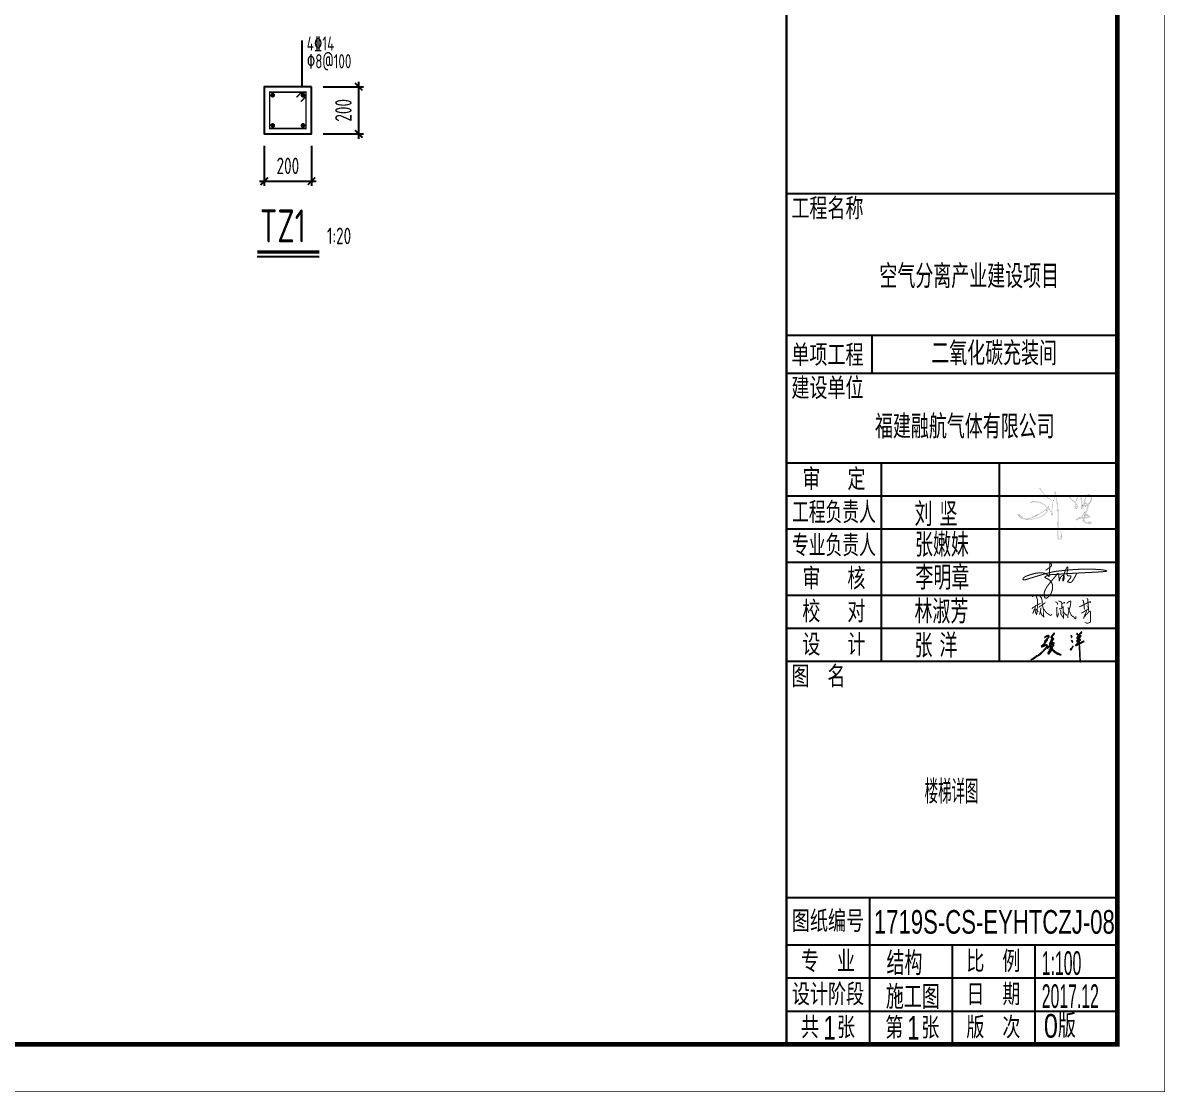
# Model space of a CAD drawing. Extents: x 287149 to 898857, y 100802 to 160212.
# Drawn here: x 874684 to 898857, y 100812 to 123438 of the extents above; entities that cross this region are included whole.
import ezdxf
from ezdxf.enums import TextEntityAlignment as Align

# ---------------------------------------------------------------- set-up
doc = ezdxf.new("R2010")
doc.units = 0
doc.header["$LTSCALE"] = 1000
doc.layers.get('0').update_dxf_attribs({"linetype": 'CONTINUOUS'})
doc.layers.get('DEFPOINTS').update_dxf_attribs({"linetype": 'CONTINUOUS'})
for name, color, linetype in [('COLU_DE', 7, 'CONTINUOUS'), ('DIM', 3, 'CONTINUOUS'), ('FRAME', 3, 'CONTINUOUS'), ('PUB_TEXT', 7, 'CONTINUOUS'), ('TEXT', 7, 'CONTINUOUS'), ('TK', 211, 'CONTINUOUS'), ('填充', 8, 'CONTINUOUS'), ('文字', 7, 'CONTINUOUS'), ('流程图', 1, 'CONTINUOUS'), ('签字边框线', 4, 'CONTINUOUS')]:
    doc.layers.add(name, color=color, linetype=linetype)
doc.layers.add('rein', color=1, linetype='CONTINUOUS', lineweight=18)
doc.styles.add('_HZTXT', font='tq__rshz.shx', dxfattribs={"width": 0.8, "bigfont": 'tq__hzdc.shx'})
doc.styles.add('FRAME', font='simhei.ttf', dxfattribs={"width": 0.7})
doc.styles.add('TSSD_Dimension', font='tssdeng.shx', dxfattribs={"width": 0.7, "bigfont": 'hztxt.shx'})
doc.styles.add('TSSD_Rein', font='tssdeng.shx', dxfattribs={"width": 0.7, "bigfont": 'hztxt.shx'})
doc.styles.add('ZSM-FF', font='SJRF', dxfattribs={"width": 0.7, "bigfont": 'HZF'})
doc.dimstyles.new('TSSD_20_100', dxfattribs={"dimtxt": 350, "dimasz": 150, "dimexe": 100, "dimexo": 250, "dimgap": 150, "dimtad": 1, "dimdec": 0, "dimlfac": 0.2, "dimzin": 0, "dimdsep": 46, "dimtxsty": 'TSSD_Dimension', "dimblk": 'ARCHTICK', "dimcen": 0, "dimdle": 100, "dimclrd": 256, "dimclre": 256, "dimclrt": 55, "dimadec": 0, "dimazin": 0, "dimtfac": 1, "dimtdec": 0, "dimtix": 1, "dimtmove": 2, "dimatfit": 3, "dimldrblk": '_tsdbk', "dimfxl": 100, "dimtolj": 1, "dimtzin": 0, "dimarcsym": 0})

# ---------------------------------------------------------------- blocks, each defined once
blk = doc.blocks.new('张洋')
at = {"lineweight": 9}
h = blk.add_hatch(color=4, dxfattribs=at)
h.paths.add_polyline_path([(1319, 100), (1323, 105), (1371, 81), (1419, 47), (1410, 23), (1391, 9), (1333, -73), (1232, -183), (1232, -193), (1203, -212), (1199, -197), (1208, -164), (1247, -101), (1256, -53), (1290, -1), (1299, 47), (1314, 62), (1319, 100)], flags=16)
h.paths.add_polyline_path([(2773, 134), (2763, 139), (2759, 129), (2768, 124), (2773, 134)], flags=17)
h.paths.add_polyline_path([(2941, 302), (2936, 307), (2917, 297), (2912, 273), (2821, 153), (2787, 95), (2778, 91), (2773, 110), (2759, 115), (2749, 95), (2739, 95), (2725, 76), (2754, 43), (2797, 43), (2821, 67), (2922, 239), (2922, 254), (2941, 283), (2941, 302)])
h.paths.add_polyline_path([(1328, 479), (1333, 479), (1333, 465), (1319, 451), (1328, 479)], flags=16)
h.paths.add_polyline_path([(1405, 542), (1410, 542), (1371, 499), (1405, 542)], flags=16)
h.paths.add_polyline_path([(3325, 566), (3330, 571), (3339, 475), (3200, 403), (3205, 422), (3243, 460), (3325, 566)], flags=16)
h.paths.add_polyline_path([(2826, 681), (2816, 686), (2816, 652), (2864, 623), (2869, 585), (2883, 580), (2903, 619), (2898, 643), (2879, 662), (2850, 667), (2826, 681)])
edge = h.paths.add_edge_path(flags=16)
edge.add_line((3387, 700), (3383, 700))
h.paths.add_polyline_path([(2787, 1036), (2783, 1041), (2759, 1031), (2759, 1012), (2797, 983), (2821, 931), (2821, 902), (2835, 897), (2850, 921), (2855, 964), (2840, 1003), (2811, 1031), (2787, 1036)])
h.paths.add_polyline_path([(3215, 1185), (3210, 1190), (3191, 1190), (3176, 1175), (3186, 1142), (3234, 1094), (3263, 1094), (3272, 1113), (3243, 1142), (3239, 1166), (3215, 1185)], flags=17)
h.paths.add_polyline_path([(1602, 1199), (1597, 1204), (1578, 1204), (1554, 1166), (1463, 1070), (1362, 940), (1362, 931), (1381, 916), (1386, 945), (1429, 969), (1429, 911), (1362, 681), (1275, 470), (1266, 407), (1285, 388), (1256, 355), (1271, 326), (1251, 316), (1194, 249), (1103, 167), (1103, 158), (1117, 143), (1155, 153), (1304, 307), (1323, 316), (1333, 297), (1323, 215), (1309, 196), (1280, 81), (1251, 33), (1242, -10), (1194, -116), (1155, -178), (1155, -226), (1165, -241), (1184, -250), (1223, -250), (1242, -241), (1290, -188), (1314, -154), (1319, -135), (1347, -116), (1347, -101), (1367, -68), (1381, -63), (1395, -34), (1448, 23), (1501, -20), (1525, -53), (1539, -58), (1573, -97), (1659, -159), (1847, -260), (2005, -313), (2072, -317), (2082, -308), (2067, -293), (1971, -265), (1909, -231), (1875, -226), (1779, -178), (1635, -87), (1477, 57), (1472, 71), (1501, 110), (1501, 124), (1487, 129), (1467, 95), (1448, 81), (1405, 110), (1352, 129), (1453, 215), (1487, 239), (1530, 297), (1554, 307), (1578, 340), (1578, 355), (1563, 369), (1549, 369), (1511, 316), (1352, 167), (1347, 191), (1371, 230), (1376, 316), (1367, 355), (1434, 393), (1458, 417), (1520, 436), (1583, 489), (1592, 513), (1583, 523), (1554, 527), (1520, 499), (1429, 451), (1400, 417), (1376, 417), (1357, 403), (1338, 407), (1352, 417), (1371, 455), (1448, 537), (1487, 595), (1472, 623), (1453, 628), (1448, 638), (1482, 691), (1511, 715), (1520, 743), (1544, 763), (1568, 825), (1563, 835), (1530, 844), (1491, 825), (1458, 796), (1448, 772), (1448, 743), (1463, 729), (1491, 758), (1491, 777), (1501, 787), (1515, 782), (1458, 710), (1371, 566), (1357, 561), (1371, 590), (1376, 628), (1391, 643), (1424, 734), (1434, 787), (1472, 902), (1477, 1022), (1511, 1051), (1511, 1060), (1544, 1084), (1611, 1175), (1611, 1195), (1602, 1199)])
h.paths.add_polyline_path([(3541, 1305), (3536, 1310), (3522, 1310), (3512, 1286), (3469, 1267), (3450, 1238), (3383, 1171), (3335, 1094), (3311, 1070), (3287, 1017), (3200, 902), (3186, 863), (3205, 844), (3243, 844), (3311, 883), (3354, 921), (3397, 940), (3368, 887), (3335, 883), (3325, 863), (3335, 825), (3330, 729), (3301, 705), (3234, 671), (3287, 748), (3282, 758), (3272, 758), (3267, 743), (3258, 743), (3219, 710), (3176, 657), (3181, 643), (3200, 628), (3243, 628), (3272, 638), (3311, 667), (3330, 667), (3330, 619), (3258, 523), (3104, 359), (3104, 350), (3119, 335), (3181, 340), (3205, 359), (3330, 422), (3344, 422), (3359, 307), (3354, 268), (3363, 215), (3373, -250), (3383, -308), (3407, -673), (3440, -788), (3455, -807), (3469, -807), (3479, -788), (3455, -716), (3450, -634), (3440, -610), (3431, -389), (3421, -380), (3421, -125), (3411, -111), (3411, -39), (3421, -25), (3411, 38), (3416, 105), (3407, 163), (3411, 220), (3392, 441), (3397, 460), (3445, 479), (3483, 503), (3493, 518), (3531, 523), (3575, 556), (3618, 571), (3699, 623), (3680, 647), (3661, 647), (3551, 590), (3512, 561), (3488, 561), (3421, 518), (3387, 508), (3383, 643), (3445, 719), (3445, 739), (3421, 758), (3378, 758), (3383, 825), (3397, 844), (3397, 859), (3378, 878), (3450, 959), (3479, 974), (3493, 998), (3479, 1027), (3459, 1027), (3435, 1012), (3397, 1003), (3378, 979), (3344, 964), (3234, 883), (3277, 940), (3282, 959), (3354, 1065), (3368, 1075), (3383, 1108), (3416, 1137), (3426, 1161), (3546, 1262), (3541, 1305)])
edge = h.paths.add_edge_path()
edge.add_line((906, 911), (925, 945))
edge.add_line((925, 945), (978, 979))
edge.add_line((978, 979), (1088, 1031))
edge.add_line((1088, 1031), (1112, 1031))
edge.add_line((1112, 1031), (1151, 1046))
edge.add_line((1151, 1046), (1155, 1041))
edge.add_line((906, 911), (915, 902))
edge.add_line((1155, 1041), (1203, 1041))
edge.add_line((1203, 1041), (1242, 1012))
edge.add_line((1242, 1012), (1237, 955))
edge.add_line((1237, 955), (1189, 873))
edge.add_line((1189, 873), (1103, 791))
edge.add_line((1103, 791), (1098, 772))
edge.add_line((1098, 772), (1117, 758))
edge.add_line((1117, 758), (1117, 724))
edge.add_line((1117, 724), (1103, 695))
edge.add_line((1103, 695), (997, 580))
edge.add_line((997, 580), (906, 460))
edge.add_line((906, 460), (752, 287))
edge.add_line((752, 287), (819, 326))
edge.add_line((819, 326), (882, 345))
edge.add_line((882, 345), (939, 374))
edge.add_line((939, 374), (987, 383))
edge.add_line((987, 383), (1059, 379))
edge.add_line((1059, 379), (1107, 355))
edge.add_line((1107, 355), (1131, 321))
edge.add_line((1131, 321), (1122, 283))
edge.add_line((1122, 283), (1088, 220))
edge.add_line((1088, 220), (1035, 167))
edge.add_line((1035, 167), (1002, 115))
edge.add_line((1002, 115), (954, 62))
edge.add_line((954, 62), (887, -1))
edge.add_line((887, -1), (829, -73))
edge.add_line((829, -73), (647, -241))
edge.add_line((647, -241), (498, -356))
edge.add_line((498, -356), (330, -461))
edge.add_line((330, -461), (272, -509))
edge.add_line((272, -509), (224, -533))
edge.add_line((224, -533), (143, -591))
edge.add_line((143, -591), (119, -596))
edge.add_line((119, -596), (90, -620))
edge.add_line((90, -620), (27, -653))
edge.add_line((27, -653), (-25, -673))
edge.add_line((-25, -673), (-35, -663))
edge.add_line((-35, -663), (-30, -677))
edge.add_line((-30, -677), (-40, -682))
edge.add_line((-40, -682), (-49, -663))
edge.add_line((-49, -663), (-35, -644))
edge.add_line((-35, -644), (138, -553))
edge.add_line((138, -553), (243, -481))
edge.add_line((243, -481), (272, -471))
edge.add_line((272, -471), (287, -452))
edge.add_line((287, -452), (311, -442))
edge.add_line((311, -442), (373, -394))
edge.add_line((373, -394), (407, -380))
edge.add_line((407, -380), (479, -322))
edge.add_line((479, -322), (488, -322))
edge.add_line((488, -322), (527, -284))
edge.add_line((527, -284), (565, -265))
edge.add_line((565, -265), (685, -154))
edge.add_line((685, -154), (699, -149))
edge.add_line((699, -149), (810, -44))
edge.add_line((810, -44), (863, 28))
edge.add_line((863, 28), (959, 119))
edge.add_line((959, 119), (973, 148))
edge.add_line((973, 148), (1002, 172))
edge.add_line((1002, 172), (1021, 211))
edge.add_line((1021, 211), (1050, 239))
edge.add_line((1050, 239), (1074, 278))
edge.add_line((1074, 278), (1083, 321))
edge.add_line((1083, 321), (1064, 335))
edge.add_line((1064, 335), (983, 345))
edge.add_line((983, 345), (810, 278))
edge.add_line((810, 278), (757, 239))
edge.add_line((757, 239), (695, 244))
edge.add_line((695, 244), (680, 263))
edge.add_line((680, 263), (810, 398))
edge.add_line((810, 398), (839, 441))
edge.add_line((839, 441), (915, 523))
edge.add_line((915, 523), (935, 556))
edge.add_line((935, 556), (1026, 657))
edge.add_line((1026, 657), (1069, 719))
edge.add_line((1069, 719), (1035, 719))
edge.add_line((1035, 719), (1021, 705))
edge.add_line((1021, 705), (1021, 695))
edge.add_line((1021, 695), (954, 638))
edge.add_line((954, 638), (925, 633))
edge.add_line((925, 633), (911, 647))
edge.add_line((911, 647), (911, 657))
edge.add_line((911, 657), (987, 719))
edge.add_line((987, 719), (997, 719))
edge.add_line((997, 719), (1002, 734))
edge.add_line((1002, 734), (1055, 777))
edge.add_line((1055, 777), (1093, 830))
edge.add_line((1093, 830), (1165, 907))
edge.add_line((1165, 907), (1194, 964))
edge.add_line((1194, 964), (1194, 993))
edge.add_line((1194, 993), (1184, 1003))
edge.add_line((1184, 1003), (1127, 998))
edge.add_line((1127, 998), (1050, 969))
edge.add_line((1050, 969), (1035, 955))
edge.add_line((1035, 955), (1021, 955))
edge.add_line((1021, 955), (939, 902))
edge.add_line((939, 902), (915, 902))
edge.add_line((915, 902), (915, 902))
at = {"color": 4, "lineweight": 9}
blk.add_line((906, 911, 31107534), (915, 902, 31107534), dxfattribs=at)
at = {"color": 4, "lineweight": 9, "elevation": 31107534}
for points in [[(915, 902), (915, 902), (939, 902), (1021, 955), (1035, 955), (1050, 969), (1127, 998), (1184, 1003), (1194, 993), (1194, 964), (1165, 907), (1093, 830), (1055, 777), (1002, 734), (997, 719), (987, 719), (911, 657), (911, 647), (925, 633), (954, 638), (1021, 695), (1021, 705), (1035, 719), (1069, 719), (1026, 657), (935, 556), (915, 523), (839, 441), (810, 398), (680, 263), (695, 244), (757, 239), (810, 278), (983, 345), (1064, 335), (1083, 321), (1074, 278), (1050, 239), (1021, 211), (1002, 172), (973, 148), (959, 119), (863, 28), (810, -44), (699, -149), (685, -154), (565, -265), (527, -284), (488, -322), (479, -322), (407, -380), (373, -394), (311, -442), (287, -452), (272, -471), (243, -481), (138, -553), (-35, -644), (-49, -663), (-40, -682), (-30, -677), (-35, -663), (-25, -673), (27, -653), (90, -620), (119, -596), (143, -591), (224, -533), (272, -509), (330, -461), (498, -356), (647, -241), (829, -73), (887, -1), (954, 62), (1002, 115), (1035, 167), (1088, 220), (1122, 283), (1131, 321), (1107, 355), (1059, 379), (987, 383), (939, 374), (882, 345), (819, 326), (752, 287), (906, 460), (997, 580), (1103, 695), (1117, 724), (1117, 758), (1098, 772), (1103, 791), (1189, 873), (1237, 955), (1242, 1012), (1203, 1041), (1155, 1041)], [(1155, 1041), (1151, 1046), (1112, 1031), (1088, 1031), (978, 979), (925, 945), (906, 911)], [(1602, 1199), (1597, 1204), (1578, 1204), (1554, 1166), (1463, 1070), (1362, 940), (1362, 931), (1381, 916), (1386, 945), (1429, 969), (1429, 911), (1362, 681), (1275, 470), (1266, 407), (1285, 388), (1256, 355), (1271, 326), (1251, 316), (1194, 249), (1103, 167), (1103, 158), (1117, 143), (1155, 153), (1304, 307), (1323, 316), (1333, 297), (1323, 215), (1309, 196), (1280, 81), (1251, 33), (1242, -10), (1194, -116), (1155, -178), (1155, -226), (1165, -241), (1184, -250), (1223, -250), (1242, -241), (1290, -188), (1314, -154), (1319, -135), (1347, -116), (1347, -101), (1367, -68), (1381, -63), (1395, -34), (1448, 23), (1501, -20), (1525, -53), (1539, -58), (1573, -97), (1659, -159), (1847, -260), (2005, -313), (2072, -317), (2082, -308), (2067, -293), (1971, -265), (1909, -231), (1875, -226), (1779, -178), (1635, -87), (1477, 57), (1472, 71), (1501, 110), (1501, 124), (1487, 129), (1467, 95), (1448, 81), (1405, 110), (1352, 129), (1453, 215), (1487, 239), (1530, 297), (1554, 307), (1578, 340), (1578, 355), (1563, 369), (1549, 369), (1511, 316), (1352, 167), (1347, 191), (1371, 230), (1376, 316), (1367, 355), (1434, 393), (1458, 417), (1520, 436), (1583, 489), (1592, 513), (1583, 523), (1554, 527), (1520, 499), (1429, 451), (1400, 417), (1376, 417), (1357, 403), (1338, 407), (1352, 417), (1371, 455), (1448, 537), (1487, 595), (1472, 623), (1453, 628), (1448, 638), (1482, 691), (1511, 715), (1520, 743), (1544, 763), (1568, 825), (1563, 835), (1530, 844), (1491, 825), (1458, 796), (1448, 772), (1448, 743), (1463, 729), (1491, 758), (1491, 777), (1501, 787), (1515, 782), (1458, 710), (1371, 566), (1357, 561), (1371, 590), (1376, 628), (1391, 643), (1424, 734), (1434, 787), (1472, 902), (1477, 1022), (1511, 1051), (1511, 1060), (1544, 1084), (1611, 1175), (1611, 1195), (1602, 1199)], [(2787, 1036), (2783, 1041), (2759, 1031), (2759, 1012), (2797, 983), (2821, 931), (2821, 902), (2835, 897), (2850, 921), (2855, 964), (2840, 1003), (2811, 1031), (2787, 1036)], [(3541, 1305), (3536, 1310), (3522, 1310), (3512, 1286), (3469, 1267), (3450, 1238), (3383, 1171), (3335, 1094), (3311, 1070), (3287, 1017), (3200, 902), (3186, 863), (3205, 844), (3243, 844), (3311, 883), (3354, 921), (3397, 940), (3368, 887), (3335, 883), (3325, 863), (3335, 825), (3330, 729), (3301, 705), (3234, 671), (3287, 748), (3282, 758), (3272, 758), (3267, 743), (3258, 743), (3219, 710), (3176, 657), (3181, 643), (3200, 628), (3243, 628), (3272, 638), (3311, 667), (3330, 667), (3330, 619), (3258, 523), (3104, 359), (3104, 350), (3119, 335), (3181, 340), (3205, 359), (3330, 422), (3344, 422), (3359, 307), (3354, 268), (3363, 215), (3373, -250), (3383, -308), (3407, -673), (3440, -788), (3455, -807), (3469, -807), (3479, -788), (3455, -716), (3450, -634), (3440, -610), (3431, -389), (3421, -380), (3421, -125), (3411, -111), (3411, -39), (3421, -25), (3411, 38), (3416, 105), (3407, 163), (3411, 220), (3392, 441), (3397, 460), (3445, 479), (3483, 503), (3493, 518), (3531, 523), (3575, 556), (3618, 571), (3699, 623), (3680, 647), (3661, 647), (3551, 590), (3512, 561), (3488, 561), (3421, 518), (3387, 508), (3383, 643), (3445, 719), (3445, 739), (3421, 758), (3378, 758), (3383, 825), (3397, 844), (3397, 859), (3378, 878), (3450, 959), (3479, 974), (3493, 998), (3479, 1027), (3459, 1027), (3435, 1012), (3397, 1003), (3378, 979), (3344, 964), (3234, 883), (3277, 940), (3282, 959), (3354, 1065), (3368, 1075), (3383, 1108), (3416, 1137), (3426, 1161), (3546, 1262), (3541, 1305)], [(3215, 1185), (3210, 1190), (3191, 1190), (3176, 1175), (3186, 1142), (3234, 1094), (3263, 1094), (3272, 1113), (3243, 1142), (3239, 1166), (3215, 1185)], [(1319, 100), (1323, 105), (1371, 81), (1419, 47), (1410, 23), (1391, 9), (1333, -73), (1232, -183), (1232, -193), (1203, -212), (1199, -197), (1208, -164), (1247, -101), (1256, -53), (1290, -1), (1299, 47), (1314, 62), (1319, 100)], [(1328, 479), (1333, 479), (1333, 465), (1319, 451), (1328, 479)], [(1405, 542), (1410, 542), (1371, 499), (1405, 542)], [(2941, 302), (2936, 307), (2917, 297), (2912, 273), (2821, 153), (2787, 95), (2778, 91), (2773, 110), (2759, 115), (2749, 95), (2739, 95), (2725, 76), (2754, 43), (2797, 43), (2821, 67), (2922, 239), (2922, 254), (2941, 283), (2941, 302)], [(2773, 134), (2763, 139), (2759, 129), (2768, 124), (2773, 134)], [(2826, 681), (2816, 686), (2816, 652), (2864, 623), (2869, 585), (2883, 580), (2903, 619), (2898, 643), (2879, 662), (2850, 667), (2826, 681)], [(3325, 566), (3330, 571), (3339, 475), (3200, 403), (3205, 422), (3243, 460), (3325, 566)], [(3383, 700), (3387, 700), (3383, 700)]]:
    blk.add_lwpolyline(points, dxfattribs=at)
blk = doc.blocks.new('李明章')
at = {"layer": '签字边框线', "const_width": 60}
blk.add_lwpolyline([(706, 1004), (786, 1062), (852, 1109), (905, 1147), (947, 1178), (979, 1202), (1004, 1222), (1022, 1238), (1036, 1252), (1046, 1265), (1053, 1277), (1057, 1289), (1059, 1301), (1058, 1315), (1054, 1329), (1049, 1344), (1041, 1362), (1031, 1381), (1020, 1402), (1008, 1423), (996, 1442), (985, 1460), (974, 1475), (964, 1485), (957, 1491), (952, 1490), (949, 1483), (948, 1469), (948, 1446), (948, 1416), (949, 1377), (950, 1329), (949, 1272), (948, 1204), (945, 1130), (941, 1052), (937, 973), (932, 896), (928, 826), (922, 763), (918, 713), (913, 677), (909, 653), (904, 641), (900, 638), (896, 641), (891, 650), (885, 661), (879, 674), (872, 686), (864, 697), (855, 707), (845, 717), (835, 726), (824, 735), (812, 744), (799, 753), (785, 763), (770, 773), (755, 782), (738, 792), (721, 801), (702, 810), (683, 819), (662, 826), (640, 833), (617, 839), (593, 844), (567, 848), (541, 851), (514, 854), (486, 856), (457, 857), (427, 857), (397, 857), (366, 856), (335, 854), (304, 853), (273, 850), (242, 847), (212, 844), (182, 840), (152, 836), (122, 831), (92, 826), (61, 820), (30, 813), (-3, 805), (-38, 796), (-75, 786), (-113, 774), (-152, 762), (-191, 750), (-230, 737), (-268, 724), (-304, 711), (-339, 698), (-372, 686), (-402, 674), (-430, 663), (-455, 651), (-479, 640), (-501, 628), (-521, 616), (-539, 604), (-556, 592), (-571, 580), (-584, 567), (-596, 554), (-605, 541), (-613, 529), (-620, 516), (-624, 504), (-626, 492), (-626, 481), (-625, 470), (-621, 461), (-615, 453), (-607, 446), (-597, 441), (-584, 438), (-569, 437), (-550, 439), (-524, 443), (-490, 452), (-445, 464), (-388, 481), (-316, 503), (-228, 531), (-121, 564), (0, 601), (132, 642), (272, 684), (414, 727), (556, 768), (693, 807), (822, 841), (939, 870), (1046, 895), (1144, 915), (1236, 931), (1323, 945), (1407, 957), (1491, 967), (1575, 977), (1663, 986), (1752, 996), (1843, 1005), (1935, 1013), (2027, 1021), (2117, 1029), (2206, 1037), (2292, 1043), (2374, 1049), (2454, 1054), (2531, 1059), (2606, 1063), (2680, 1066), (2752, 1069), (2825, 1071), (2898, 1073), (2971, 1073), (3045, 1074), (3118, 1074), (3191, 1073), (3263, 1072), (3333, 1071), (3402, 1070), (3468, 1068), (3531, 1067), (3592, 1065), (3650, 1063), (3706, 1060), (3759, 1058), (3810, 1055), (3859, 1051), (3906, 1047), (3951, 1043), (3994, 1038), (4034, 1033), (4073, 1028), (4108, 1022), (4141, 1016), (4171, 1011), (4198, 1005), (4221, 1000), (4242, 995), (4259, 990), (4273, 985), (4285, 980), (4293, 975), (4299, 970), (4302, 965), (4303, 960), (4297, 955), (4283, 950), (4256, 944), (4213, 938), (4151, 931), (4066, 924), (3956, 917), (3819, 908), (3657, 899), (3476, 890), (3281, 880), (3077, 870), (2869, 859), (2662, 849), (2461, 838), (2270, 828), (2091, 818), (1925, 808), (1771, 798), (1631, 790), (1505, 782), (1394, 775), (1298, 768), (1218, 764), (1152, 760), (1099, 756), (1056, 753), (1022, 751), (995, 748), (974, 746), (955, 742), (939, 739), (924, 734), (909, 729), (896, 724), (883, 719), (870, 714), (857, 708), (844, 703), (830, 698), (816, 693), (801, 688), (786, 683), (770, 678), (755, 673), (739, 667), (724, 660), (709, 653), (694, 646), (682, 637), (671, 628), (664, 619), (661, 609), (662, 599), (668, 589), (680, 578), (697, 567), (718, 555), (742, 543), (768, 531), (795, 518), (822, 505), (848, 491), (872, 476), (894, 461), (914, 445), (933, 429), (951, 412), (968, 394), (984, 376), (999, 358), (1014, 339), (1029, 319), (1043, 298), (1056, 277), (1068, 254), (1079, 231), (1089, 206), (1098, 180), (1104, 153), (1110, 124), (1113, 94), (1115, 62), (1116, 30), (1114, -4), (1112, -38), (1107, -73), (1101, -110), (1093, -146), (1085, -183), (1074, -219), (1063, -254), (1052, -287), (1039, -319), (1026, -349), (1013, -376), (999, -401), (985, -423), (971, -443), (957, -462), (943, -479), (929, -494), (915, -508), (902, -521), (888, -534), (875, -545), (863, -556), (851, -566), (840, -575), (830, -583), (820, -591), (812, -598), (804, -604), (797, -610), (790, -616), (784, -620), (778, -624), (771, -628), (765, -631), (758, -633), (751, -634), (743, -635), (735, -635), (727, -634), (719, -633), (710, -631), (702, -627), (693, -623), (685, -618), (676, -612), (668, -604), (660, -595), (653, -584), (646, -572), (639, -558), (634, -542), (629, -524), (625, -505), (621, -484), (618, -463), (617, -441), (616, -419), (616, -396), (616, -373), (618, -351), (621, -328), (626, -304), (631, -279), (639, -253), (648, -225), (658, -196), (671, -165), (686, -132), (705, -95), (727, -55), (754, -11), (785, 38), (823, 92), (866, 151), (916, 216), (971, 286), (1029, 357), (1088, 428), (1146, 498), (1202, 563), (1253, 623), (1297, 674), (1332, 717), (1361, 750), (1383, 776), (1399, 795), (1411, 808), (1420, 816), (1426, 821), (1432, 823), (1437, 823), (1441, 822), (1446, 819), (1451, 815), (1455, 810), (1459, 802), (1463, 794), (1466, 784), (1469, 773), (1472, 760), (1474, 747), (1476, 733), (1478, 718), (1480, 703), (1482, 687), (1483, 672), (1485, 657), (1486, 642), (1487, 627), (1488, 612), (1489, 597), (1490, 582), (1491, 567), (1492, 552), (1493, 536), (1494, 520), (1495, 504), (1495, 488), (1496, 473), (1497, 458), (1498, 444), (1499, 431), (1499, 419), (1500, 409), (1501, 401), (1502, 394), (1503, 390), (1505, 390), (1508, 392), (1511, 398), (1515, 408), (1519, 421), (1524, 436), (1530, 454), (1536, 473), (1543, 492), (1550, 512), (1558, 531), (1565, 549), (1574, 566), (1582, 582), (1590, 597), (1599, 611), (1609, 623), (1618, 635), (1628, 646), (1638, 657), (1648, 666), (1659, 674), (1669, 682), (1680, 689), (1691, 695), (1702, 700), (1712, 705), (1723, 708), (1733, 711), (1743, 712), (1752, 712), (1761, 710), (1769, 707), (1775, 702), (1781, 694), (1786, 685), (1789, 674), (1791, 661), (1793, 646), (1793, 631), (1793, 615), (1793, 598), (1792, 581), (1791, 563), (1790, 546), (1788, 529), (1786, 512), (1783, 496), (1780, 480), (1776, 465), (1772, 450), (1767, 437), (1761, 424), (1755, 413), (1749, 403), (1742, 395), (1736, 389), (1731, 385), (1726, 384), (1722, 385), (1718, 388), (1716, 395), (1714, 403), (1713, 414), (1713, 427), (1714, 443), (1716, 461), (1719, 481), (1722, 502), (1727, 526), (1732, 551), (1737, 577), (1744, 604), (1750, 632), (1757, 660), (1765, 689), (1773, 717), (1781, 746), (1789, 774), (1798, 803), (1807, 832), (1816, 861), (1826, 890), (1836, 918), (1846, 947), (1856, 975), (1867, 1002), (1878, 1029), (1889, 1054), (1900, 1078), (1911, 1100), (1922, 1121), (1933, 1139), (1944, 1156), (1954, 1170), (1964, 1183), (1973, 1193), (1981, 1200), (1989, 1206), (1995, 1209), (2000, 1209), (2005, 1207), (2009, 1203), (2011, 1197), (2013, 1188), (2014, 1178), (2014, 1165), (2013, 1151), (2011, 1135), (2009, 1117), (2006, 1098), (2003, 1079), (1999, 1058), (1996, 1037), (1992, 1016), (1988, 994), (1985, 973), (1981, 952), (1978, 931), (1975, 911), (1973, 892), (1971, 873), (1969, 856), (1969, 840), (1968, 824), (1968, 810), (1969, 797), (1970, 785), (1971, 773), (1972, 762), (1973, 752), (1975, 743), (1976, 734), (1978, 726), (1980, 718), (1982, 712), (1985, 706), (1988, 700), (1993, 696), (1998, 692), (2004, 689), (2011, 686), (2019, 684), (2027, 683), (2037, 682), (2047, 682), (2058, 682), (2070, 683), (2082, 683), (2095, 684), (2108, 685), (2121, 686), (2133, 686), (2144, 686), (2154, 685), (2163, 683), (2171, 680), (2177, 677), (2183, 673), (2187, 668), (2191, 662), (2193, 656), (2195, 649), (2196, 641), (2196, 633), (2195, 623), (2192, 613), (2189, 602), (2183, 590), (2177, 576), (2168, 561), (2158, 544), (2146, 527), (2132, 508), (2118, 490), (2104, 471), (2089, 453), (2074, 437), (2060, 421), (2047, 408), (2035, 396), (2025, 386), (2016, 377), (2008, 369), (2002, 361), (1998, 355), (1995, 349), (1995, 343), (1997, 337), (2001, 332), (2006, 327), (2013, 322), (2021, 317), (2031, 313), (2041, 310), (2053, 307), (2065, 304), (2078, 302), (2092, 300), (2107, 298), (2124, 297), (2141, 296), (2160, 296), (2180, 297), (2204, 305), (2233, 326), (2270, 366), (2317, 432), (2376, 529), (2449, 664), (2538, 844)], dxfattribs=at)
blk = doc.blocks.new('A$C2F0C53E4')
at = {"layer": '文字', "lineweight": -3}
h = blk.add_hatch(color=256, dxfattribs=at)
h.paths.add_polyline_path([(56770, 12793), (56763, 12792), (56761, 12778), (56759, 12771), (56758, 12768), (56768, 12762), (56778, 12742), (56814, 12699), (56840, 12661), (56880, 12612), (56911, 12582), (56939, 12563), (56979, 12542), (57006, 12521), (57014, 12511), (57020, 12513), (57020, 12526), (57010, 12529), (57000, 12544), (56982, 12556), (56979, 12558), (56957, 12572), (56938, 12578), (56897, 12618), (56873, 12644), (56850, 12670), (56836, 12700), (56807, 12740), (56791, 12764), (56784, 12781)])
h.paths.add_polyline_path([(56560, 12496), (56565, 12482), (56559, 12473), (56563, 12467), (56573, 12474), (56598, 12477), (56618, 12483), (56702, 12480), (56772, 12469), (56835, 12440), (56869, 12409), (56898, 12376), (56910, 12352), (56910, 12346), (56901, 12337), (56881, 12329), (56873, 12326), (56856, 12307), (56820, 12283), (56717, 12222), (56635, 12182), (56589, 12165), (56539, 12148), (56469, 12142), (56446, 12144), (56437, 12142), (56388, 12170), (56354, 12211), (56335, 12225), (56320, 12236), (56307, 12236), (56295, 12233), (56299, 12222), (56312, 12199), (56340, 12172), (56360, 12150), (56395, 12135), (56437, 12118), (56467, 12111), (56524, 12108), (56596, 12110), (56620, 12118), (56654, 12125), (56715, 12141), (56785, 12165), (56837, 12191), (56879, 12225), (56899, 12248), (56922, 12281), (56936, 12302), (56935, 12325), (56930, 12341), (56935, 12350), (56938, 12361), (56944, 12361), (56946, 12349), (56966, 12317), (56988, 12292), (57010, 12273), (57011, 12252), (57011, 12234), (57015, 12223), (57026, 12212), (57041, 12201), (57050, 12207), (57054, 12217), (57045, 12218), (57044, 12238), (57038, 12243), (57035, 12261), (57034, 12272), (57033, 12308), (57043, 12386), (57050, 12472), (57063, 12515), (57077, 12568), (57089, 12609), (57090, 12626), (57099, 12619), (57109, 12593), (57121, 12503), (57130, 12428), (57141, 12341), (57144, 12244), (57145, 12123), (57143, 12084), (57140, 11985), (57138, 11873), (57140, 11804), (57144, 11740), (57149, 11714), (57174, 11689), (57211, 11698), (57228, 11718), (57241, 11761), (57235, 11798), (57231, 11824), (57223, 11849), (57215, 11871), (57209, 11853), (57215, 11831), (57214, 11787), (57211, 11748), (57204, 11719), (57195, 11710), (57179, 11704), (57166, 11721), (57161, 11769), (57162, 11872), (57168, 12169), (57163, 12307), (57152, 12403), (57125, 12582), (57108, 12667), (57094, 12713), (57081, 12713), (57077, 12704), (57080, 12673), (57080, 12640), (57076, 12610), (57059, 12549), (57052, 12521), (57044, 12488), (57037, 12461), (57036, 12431), (57027, 12376), (57024, 12328), (57020, 12313), (57021, 12284), (56995, 12309), (56970, 12343), (56962, 12368), (56960, 12391), (56942, 12406), (56933, 12398), (56931, 12386), (56929, 12368), (56927, 12360), (56921, 12360), (56916, 12363), (56910, 12381), (56895, 12401), (56870, 12435), (56853, 12447), (56832, 12463), (56813, 12473), (56765, 12490), (56736, 12496), (56713, 12498), (56684, 12503), (56653, 12505), (56624, 12507), (56606, 12504), (56598, 12496), (56574, 12496), (56568, 12494)])
h.paths.add_polyline_path([(56914, 12326), (56917, 12310), (56910, 12293), (56885, 12258), (56871, 12246), (56830, 12210), (56795, 12186), (56771, 12176), (56759, 12174), (56746, 12164), (56717, 12157), (56694, 12144), (56670, 12141), (56647, 12135), (56627, 12133), (56614, 12126), (56596, 12126), (56581, 12122), (56563, 12121), (56535, 12123), (56617, 12154), (56682, 12180), (56738, 12214), (56781, 12238), (56813, 12259), (56846, 12277), (56869, 12300), (56886, 12309), (56900, 12313), (56906, 12318)], flags=16)
h = blk.add_hatch(color=256, dxfattribs=at)
h.paths.add_polyline_path([(57421, 12602), (57411, 12601), (57403, 12604), (57397, 12602), (57393, 12595), (57390, 12588), (57397, 12583), (57396, 12571), (57414, 12554), (57459, 12513), (57504, 12474), (57519, 12456), (57513, 12439), (57509, 12409), (57503, 12400), (57505, 12391), (57505, 12375), (57511, 12373), (57513, 12359), (57521, 12347), (57539, 12343), (57555, 12343), (57563, 12356), (57570, 12371), (57569, 12386), (57571, 12411), (57560, 12427), (57548, 12450), (57538, 12463), (57535, 12473), (57549, 12534), (57564, 12568), (57581, 12595), (57592, 12609), (57609, 12611), (57621, 12597), (57630, 12574), (57638, 12538), (57646, 12501), (57653, 12471), (57652, 12443), (57648, 12423), (57643, 12410), (57637, 12404), (57643, 12391), (57641, 12376), (57637, 12369), (57639, 12358), (57645, 12353), (57645, 12342), (57647, 12336), (57651, 12338), (57660, 12346), (57683, 12358), (57688, 12387), (57702, 12406), (57718, 12389), (57741, 12384), (57760, 12394), (57764, 12404), (57772, 12389), (57757, 12344), (57758, 12316), (57746, 12292), (57738, 12284), (57726, 12284), (57719, 12295), (57710, 12289), (57699, 12284), (57703, 12270), (57711, 12242), (57694, 12235), (57671, 12214), (57630, 12170), (57587, 12165), (57561, 12144), (57544, 12129), (57544, 12113), (57550, 12100), (57568, 12107), (57578, 12119), (57592, 12123), (57613, 12135), (57667, 12136), (57684, 12130), (57677, 12119), (57678, 12099), (57680, 12080), (57698, 12070), (57710, 12051), (57732, 12038), (57750, 12030), (57788, 12029), (57815, 12035), (57824, 12033), (57826, 12025), (57846, 12025), (57859, 12037), (57869, 12045), (57861, 12055), (57851, 12070), (57850, 12075), (57838, 12077), (57823, 12073), (57804, 12075), (57799, 12070), (57799, 12063), (57787, 12061), (57769, 12059), (57745, 12059), (57731, 12075), (57718, 12083), (57712, 12099), (57710, 12115), (57710, 12131), (57728, 12142), (57774, 12148), (57794, 12159), (57819, 12159), (57835, 12177), (57833, 12186), (57817, 12195), (57800, 12214), (57778, 12229), (57760, 12239), (57746, 12248), (57744, 12255), (57757, 12266), (57766, 12280), (57774, 12301), (57782, 12310), (57782, 12327), (57791, 12343), (57789, 12372), (57798, 12390), (57794, 12416), (57794, 12430), (57808, 12436), (57819, 12449), (57848, 12485), (57857, 12495), (57866, 12520), (57871, 12535), (57869, 12553), (57865, 12570), (57857, 12598), (57846, 12618), (57829, 12639), (57807, 12661), (57791, 12661), (57776, 12650), (57769, 12633), (57752, 12607), (57732, 12564), (57712, 12524), (57707, 12502), (57699, 12481), (57691, 12470), (57683, 12457), (57691, 12451), (57687, 12442), (57691, 12428), (57688, 12422), (57678, 12422), (57678, 12403), (57673, 12392), (57663, 12394), (57663, 12406), (57671, 12417), (57670, 12455), (57669, 12506), (57662, 12523), (57657, 12553), (57646, 12593), (57639, 12617), (57621, 12634), (57609, 12643), (57596, 12641), (57586, 12627), (57574, 12611), (57552, 12574), (57537, 12534), (57529, 12493), (57527, 12483), (57520, 12482), (57506, 12494), (57481, 12520), (57462, 12533), (57443, 12554), (57427, 12576), (57422, 12586)])
h.paths.add_polyline_path([(57700, 12209), (57684, 12200), (57668, 12184), (57663, 12175), (57663, 12167), (57687, 12165), (57699, 12170), (57704, 12186), (57708, 12204)], flags=16)
h.paths.add_polyline_path([(57747, 12202), (57769, 12199), (57777, 12195), (57777, 12188), (57778, 12176), (57768, 12176), (57756, 12170), (57744, 12172), (57732, 12176), (57742, 12192), (57743, 12200)], flags=16)
h.paths.add_polyline_path([(57774, 12604), (57805, 12605), (57829, 12601), (57844, 12580), (57847, 12548), (57839, 12514), (57820, 12488), (57797, 12464), (57785, 12452), (57777, 12447), (57773, 12456), (57773, 12464), (57760, 12470), (57749, 12478), (57734, 12482), (57725, 12492), (57722, 12504), (57735, 12541), (57754, 12585), (57764, 12597)], flags=16)
h.paths.add_polyline_path([(57732, 12445), (57746, 12437), (57753, 12433), (57750, 12424), (57742, 12421), (57729, 12421), (57718, 12431), (57721, 12441), (57728, 12446)], flags=16)
h.paths.add_polyline_path([(57532, 12431), (57540, 12420), (57546, 12407), (57552, 12393), (57550, 12380), (57547, 12372), (57541, 12370), (57536, 12376), (57531, 12393), (57528, 12404), (57528, 12418), (57528, 12429)], flags=16)
at = {"layer": 'FRAME'}
for p, q in [((58410, 19010), (51410, 19010)), ((58410, 16010), (51410, 16010)), ((53210, 16010), (53210, 15210)), ((58410, 15210), (51410, 15210)), ((58410, 13310), (51410, 13310)), ((53410, 13310), (53410, 9110)), ((55910, 13310), (55910, 9110)), ((58410, 12610), (51410, 12610)), ((58410, 11910), (51410, 11910)), ((58410, 11210), (51410, 11210)), ((58410, 10510), (51410, 10510)), ((58410, 9810), (51410, 9810)), ((58410, 9110), (51410, 9110)), ((58410, 4110), (51410, 4110)), ((53160, 4110), (53160, 1010)), ((58410, 3110), (51410, 3110)), ((54910, 3110), (54910, 1010)), ((56660, 3110), (56660, 1010)), ((58410, 2410), (51410, 2410)), ((58410, 1710), (51410, 1710))]:
    blk.add_line(p, q, dxfattribs=at)
for points in [[(10, 42010, 20, 20, 0), (10, 10, 20, 20, 0), (59410, 10, 20, 20, 0), (59410, 42010, 20, 20, 0)], [(2510, 41010, 100, 100, 0), (2510, 1010, 100, 100, 0), (58410, 1010, 100, 100, 0), (58410, 41010, 100, 100, 0)]]:
    blk.add_lwpolyline(points, format="xyseb", close=True, dxfattribs=at)
blk.add_lwpolyline([(51410, 41010, 50, 50, 0), (51410, 1010, 50, 50, 0)], format="xyseb", dxfattribs=at)
at = {"layer": '文字', "lineweight": -3, "const_width": 0.5}
for points in [[(56560, 12496), (56565, 12482), (56559, 12473), (56563, 12467), (56573, 12474), (56598, 12477), (56618, 12483), (56702, 12480), (56772, 12469), (56835, 12440), (56869, 12409), (56898, 12376), (56910, 12352), (56910, 12346), (56901, 12337), (56881, 12329), (56873, 12326), (56856, 12307), (56820, 12283), (56717, 12222), (56635, 12182), (56589, 12165), (56539, 12148), (56469, 12142), (56446, 12144), (56437, 12142), (56388, 12170), (56354, 12211), (56335, 12225), (56320, 12236), (56307, 12236), (56295, 12233), (56299, 12222), (56312, 12199), (56340, 12172), (56360, 12150), (56395, 12135), (56437, 12118), (56467, 12111), (56524, 12108), (56596, 12110), (56620, 12118), (56654, 12125), (56715, 12141), (56785, 12165), (56837, 12191), (56879, 12225), (56899, 12248), (56922, 12281), (56936, 12302), (56935, 12325), (56930, 12341), (56935, 12350), (56938, 12361), (56944, 12361), (56946, 12349), (56966, 12317), (56988, 12292), (57010, 12273), (57011, 12252), (57011, 12234), (57015, 12223), (57026, 12212), (57041, 12201), (57050, 12207), (57054, 12217), (57045, 12218), (57044, 12238), (57038, 12243), (57035, 12261), (57034, 12272), (57033, 12308), (57043, 12386), (57050, 12472), (57063, 12515), (57077, 12568), (57089, 12609), (57090, 12626), (57099, 12619), (57109, 12593), (57121, 12503), (57130, 12428), (57141, 12341), (57144, 12244), (57145, 12123), (57143, 12084), (57140, 11985), (57138, 11873), (57140, 11804), (57144, 11740), (57149, 11714), (57174, 11689), (57211, 11698), (57228, 11718), (57241, 11761), (57235, 11798), (57231, 11824), (57223, 11849), (57215, 11871), (57209, 11853), (57215, 11831), (57214, 11787), (57211, 11748), (57204, 11719), (57195, 11710), (57179, 11704), (57166, 11721), (57161, 11769), (57162, 11872), (57168, 12169), (57163, 12307), (57152, 12403), (57125, 12582), (57108, 12667), (57094, 12713), (57081, 12713), (57077, 12704), (57080, 12673), (57080, 12640), (57076, 12610), (57059, 12549), (57052, 12521), (57044, 12488), (57037, 12461), (57036, 12431), (57027, 12376), (57024, 12328), (57020, 12313), (57021, 12284), (56995, 12309), (56970, 12343), (56962, 12368), (56960, 12391), (56942, 12406), (56933, 12398), (56931, 12386), (56929, 12368), (56927, 12360), (56921, 12360), (56916, 12363), (56910, 12381), (56895, 12401), (56870, 12435), (56853, 12447), (56832, 12463), (56813, 12473), (56765, 12490), (56736, 12496), (56713, 12498), (56684, 12503), (56653, 12505), (56624, 12507), (56606, 12504), (56598, 12496), (56574, 12496), (56568, 12494), (56560, 12496)], [(56770, 12793), (56763, 12792), (56761, 12778), (56759, 12771), (56758, 12768), (56768, 12762), (56778, 12742), (56814, 12699), (56840, 12661), (56880, 12612), (56911, 12582), (56939, 12563), (56979, 12542), (57006, 12521), (57014, 12511), (57020, 12513), (57020, 12526), (57010, 12529), (57000, 12544), (56982, 12556), (56979, 12558), (56957, 12572), (56938, 12578), (56897, 12618), (56873, 12644), (56850, 12670), (56836, 12700), (56807, 12740), (56791, 12764), (56784, 12781), (56770, 12793)], [(57421, 12602), (57411, 12601), (57403, 12604), (57397, 12602), (57393, 12595), (57390, 12588), (57397, 12583), (57396, 12571), (57414, 12554), (57459, 12513), (57504, 12474), (57519, 12456), (57513, 12439), (57509, 12409), (57503, 12400), (57505, 12391), (57505, 12375), (57511, 12373), (57513, 12359), (57521, 12347), (57539, 12343), (57555, 12343), (57563, 12356), (57570, 12371), (57569, 12386), (57571, 12411), (57560, 12427), (57548, 12450), (57538, 12463), (57535, 12473), (57549, 12534), (57564, 12568), (57581, 12595), (57592, 12609), (57609, 12611), (57621, 12597), (57630, 12574), (57638, 12538), (57646, 12501), (57653, 12471), (57652, 12443), (57648, 12423), (57643, 12410), (57637, 12404), (57643, 12391), (57641, 12376), (57637, 12369), (57639, 12358), (57645, 12353), (57645, 12342), (57647, 12336), (57651, 12338), (57660, 12346), (57683, 12358), (57688, 12387), (57702, 12406), (57718, 12389), (57741, 12384), (57760, 12394), (57764, 12404), (57772, 12389), (57757, 12344), (57758, 12316), (57746, 12292), (57738, 12284), (57726, 12284), (57719, 12295), (57710, 12289), (57699, 12284), (57703, 12270), (57711, 12242), (57694, 12235), (57671, 12214), (57630, 12170), (57587, 12165), (57561, 12144), (57544, 12129), (57544, 12113), (57550, 12100), (57568, 12107), (57578, 12119), (57592, 12123), (57613, 12135), (57667, 12136), (57684, 12130), (57677, 12119), (57678, 12099), (57680, 12080), (57698, 12070), (57710, 12051), (57732, 12038), (57750, 12030), (57788, 12029), (57815, 12035), (57824, 12033), (57826, 12025), (57846, 12025), (57859, 12037), (57869, 12045), (57861, 12055), (57851, 12070), (57850, 12075), (57838, 12077), (57823, 12073), (57804, 12075), (57799, 12070), (57799, 12063), (57787, 12061), (57769, 12059), (57745, 12059), (57731, 12075), (57718, 12083), (57712, 12099), (57710, 12115), (57710, 12131), (57728, 12142), (57774, 12148), (57794, 12159), (57819, 12159), (57835, 12177), (57833, 12186), (57817, 12195), (57800, 12214), (57778, 12229), (57760, 12239), (57746, 12248), (57744, 12255), (57757, 12266), (57766, 12280), (57774, 12301), (57782, 12310), (57782, 12327), (57791, 12343), (57789, 12372), (57798, 12390), (57794, 12416), (57794, 12430), (57808, 12436), (57819, 12449), (57848, 12485), (57857, 12495), (57866, 12520), (57871, 12535), (57869, 12553), (57865, 12570), (57857, 12598), (57846, 12618), (57829, 12639), (57807, 12661), (57791, 12661), (57776, 12650), (57769, 12633), (57752, 12607), (57732, 12564), (57712, 12524), (57707, 12502), (57699, 12481), (57691, 12470), (57683, 12457), (57691, 12451), (57687, 12442), (57691, 12428), (57688, 12422), (57678, 12422), (57678, 12403), (57673, 12392), (57663, 12394), (57663, 12406), (57671, 12417), (57670, 12455), (57669, 12506), (57662, 12523), (57657, 12553), (57646, 12593), (57639, 12617), (57621, 12634), (57609, 12643), (57596, 12641), (57586, 12627), (57574, 12611), (57552, 12574), (57537, 12534), (57529, 12493), (57527, 12483), (57520, 12482), (57506, 12494), (57481, 12520), (57462, 12533), (57443, 12554), (57427, 12576), (57422, 12586), (57421, 12602)], [(57774, 12604), (57805, 12605), (57829, 12601), (57844, 12580), (57847, 12548), (57839, 12514), (57820, 12488), (57797, 12464), (57785, 12452), (57777, 12447), (57773, 12456), (57773, 12464), (57760, 12470), (57749, 12478), (57734, 12482), (57725, 12492), (57722, 12504), (57735, 12541), (57754, 12585), (57764, 12597), (57774, 12604)], [(57532, 12431), (57540, 12420), (57546, 12407), (57552, 12393), (57550, 12380), (57547, 12372), (57541, 12370), (57536, 12376), (57531, 12393), (57528, 12404), (57528, 12418), (57528, 12429), (57532, 12431)], [(57732, 12445), (57746, 12437), (57753, 12433), (57750, 12424), (57742, 12421), (57729, 12421), (57718, 12431), (57721, 12441), (57728, 12446), (57732, 12445)], [(56914, 12326), (56917, 12310), (56910, 12293), (56885, 12258), (56871, 12246), (56830, 12210), (56795, 12186), (56771, 12176), (56759, 12174), (56746, 12164), (56717, 12157), (56694, 12144), (56670, 12141), (56647, 12135), (56627, 12133), (56614, 12126), (56596, 12126), (56581, 12122), (56563, 12121), (56535, 12123), (56617, 12154), (56682, 12180), (56738, 12214), (56781, 12238), (56813, 12259), (56846, 12277), (56869, 12300), (56886, 12309), (56886, 12309), (56900, 12313), (56906, 12318), (56914, 12326)], [(57700, 12209), (57684, 12200), (57668, 12184), (57663, 12175), (57663, 12167), (57687, 12165), (57699, 12170), (57704, 12186), (57708, 12204), (57700, 12209)], [(57747, 12202), (57769, 12199), (57777, 12195), (57777, 12188), (57778, 12176), (57768, 12176), (57756, 12170), (57744, 12172), (57732, 12176), (57742, 12192), (57743, 12200), (57747, 12202)]]:
    blk.add_lwpolyline(points, dxfattribs=at)
at = {"layer": '流程图'}
for points in [[(56613, 10478, 20, 20, 0), (56620, 10498, 20, 20, 0), (56640, 10518, 20, 20, 0), (56673, 10518, 20, 20, 0), (56693, 10493, 20, 20, 0), (56705, 10457, 20, 20, 0), (56717, 10423, 20, 20, 0), (56717, 10378, 20, 20, 0), (56717, 10346, 20, 20, 0), (56724, 10318, 20, 20, 0), (56716, 10266, 20, 20, 0), (56713, 10214, 20, 20, 0), (56707, 10145, 20, 20, 0), (56700, 10109, 20, 20, 0), (56700, 10095, 20, 20, 0)], [(56771, 10488, 20, 20, 0), (56802, 10461, 20, 20, 0), (56815, 10406, 20, 20, 0), (56815, 10360, 20, 20, 0), (56824, 10309, 20, 20, 0), (56842, 10228, 20, 20, 0), (56842, 10142, 20, 20, 0), (56846, 10106, 20, 20, 0), (56852, 10059, 20, 20, 0), (56848, 10044, 20, 20, 0)], [(57165, 10397, 20, 20, 0), (57218, 10373, 20, 20, 0), (57231, 10347, 20, 20, 0), (57231, 10255, 20, 20, 0)], [(57333, 10340, 20, 20, 0), (57375, 10374, 20, 20, 0), (57409, 10388, 20, 20, 0), (57417, 10402, 20, 20, 0)], [(57409, 10388, 20, 20, 0), (57426, 10377, 20, 20, 0), (57423, 10353, 20, 20, 0), (57415, 10303, 20, 20, 0), (57406, 10264, 20, 20, 0), (57398, 10240, 20, 20, 0), (57388, 10201, 20, 20, 0), (57382, 10173, 20, 20, 0), (57375, 10145, 20, 20, 0), (57366, 10109, 20, 20, 0), (57358, 10072, 20, 20, 0), (57358, 10032, 20, 20, 0)], [(57671, 10414, 20, 20, 0), (57693, 10391, 20, 20, 0), (57693, 10365, 20, 20, 0), (57701, 10338, 20, 20, 0), (57706, 10286, 20, 20, 0), (57706, 10262, 20, 20, 0), (57706, 10239, 20, 20, 0), (57719, 10215, 20, 20, 0)], [(57758, 10444, 20, 20, 0), (57780, 10439, 20, 20, 0), (57783, 10417, 20, 20, 0), (57783, 10393, 20, 20, 0), (57791, 10312, 20, 20, 0), (57797, 10254, 20, 20, 0), (57797, 10203, 20, 20, 0), (57806, 10183, 20, 20, 0), (57810, 10164, 20, 20, 0)], [(56606, 10223, 20, 20, 0), (56612, 10246, 20, 20, 0), (56645, 10267, 20, 20, 0), (56667, 10276, 20, 20, 0), (56691, 10299, 20, 20, 0), (56719, 10311, 20, 20, 0), (56749, 10327, 20, 20, 0), (56783, 10341, 20, 20, 0)], [(56618, 10125, 20, 20, 0), (56640, 10181, 20, 20, 0), (56646, 10207, 20, 20, 0), (56664, 10225, 20, 20, 0), (56691, 10214, 20, 20, 0), (56734, 10162, 20, 20, 0)], [(56673, 10304, 20, 20, 0), (56664, 10225, 20, 20, 0), (56668, 10185, 20, 20, 0), (56679, 10139, 20, 20, 0), (56700, 10109, 20, 20, 0)], [(56746, 10257, 20, 20, 0), (56758, 10272, 20, 20, 0), (56824, 10309, 20, 20, 0), (56854, 10336, 20, 20, 0), (56885, 10361, 20, 20, 0)], [(56781, 10187, 20, 20, 0), (56772, 10142, 20, 20, 0), (56766, 10115, 20, 20, 0), (56766, 10107, 20, 20, 0)], [(56844, 10061, 20, 20, 0), (56823, 10082, 20, 20, 0), (56807, 10100, 20, 20, 0), (56788, 10152, 20, 20, 0), (56781, 10187, 20, 20, 0), (56789, 10226, 20, 20, 0), (56794, 10253, 20, 20, 0)], [(56842, 10228, 20, 20, 0), (56868, 10198, 20, 20, 0), (56884, 10177, 20, 20, 0), (56903, 10152, 20, 20, 0), (56924, 10130, 20, 20, 0), (56952, 10114, 20, 20, 0), (56967, 10101, 20, 20, 0), (56993, 10087, 20, 20, 0), (57005, 10094, 20, 20, 0)], [(57097, 10376, 20, 20, 0), (57128, 10362, 20, 20, 0), (57139, 10347, 20, 20, 0), (57139, 10328, 20, 20, 0)], [(57112, 10245, 20, 20, 0), (57143, 10254, 20, 20, 0)], [(57127, 10252, 20, 20, 0), (57127, 10191, 20, 20, 0), (57127, 10149, 20, 20, 0), (57127, 10111, 20, 20, 0), (57132, 10067, 20, 20, 0), (57141, 10056, 20, 20, 0), (57155, 10092, 20, 20, 0), (57162, 10119, 20, 20, 0)], [(57139, 10328, 20, 6, 0), (57139, 10308, 20, 20, 0)], [(57162, 10119, 20, 6, 0), (57175, 10156, 20, 20, 0)], [(57177, 10227, 20, 20, 0), (57217, 10227, 20, 20, 0), (57236, 10247, 20, 20, 0), (57259, 10270, 20, 20, 0), (57262, 10230, 20, 20, 0), (57262, 10202, 20, 20, 0), (57262, 10147, 20, 20, 0), (57266, 10102, 20, 20, 0), (57270, 10072, 20, 20, 0), (57270, 10042, 20, 20, 0), (57270, 10033, 20, 20, 0), (57247, 10068, 20, 20, 0), (57223, 10101, 20, 20, 0), (57213, 10120, 20, 20, 0), (57213, 10149, 20, 20, 0), (57208, 10200, 20, 20, 0)], [(57230, 10337, 20, 20, 0), (57261, 10350, 20, 20, 0), (57288, 10360, 20, 20, 0), (57298, 10360, 20, 20, 0)], [(57262, 10172, 20, 20, 0), (57298, 10124, 20, 20, 0), (57314, 10099, 20, 20, 0), (57329, 10094, 20, 20, 0), (57337, 10102, 20, 20, 0), (57345, 10110, 20, 20, 0)], [(57295, 10340, 20, 20, 0), (57288, 10360, 20, 20, 0)], [(57362, 10259, 20, 20, 0), (57373, 10224, 20, 20, 0), (57383, 10191, 20, 20, 0), (57418, 10121, 20, 20, 0), (57438, 10086, 20, 20, 0), (57463, 10067, 20, 20, 0), (57490, 10052, 20, 20, 0), (57506, 10028, 20, 20, 0), (57520, 10016, 20, 20, 0), (57528, 10016, 20, 20, 0)], [(57602, 10268, 20, 20, 0), (57669, 10300, 20, 20, 0), (57717, 10326, 20, 20, 0), (57747, 10339, 20, 20, 0), (57770, 10350, 20, 20, 0), (57798, 10365, 20, 20, 0), (57827, 10376, 20, 20, 0), (57840, 10376, 20, 20, 0), (57850, 10372, 20, 20, 0)], [(57645, 10134, 20, 20, 0), (57672, 10147, 20, 20, 0), (57709, 10171, 20, 20, 0), (57737, 10190, 20, 20, 0), (57746, 10190, 20, 20, 0), (57794, 10228, 20, 20, 0)], [(57761, 10198, 20, 20, 0), (57749, 10166, 20, 20, 0), (57742, 10144, 20, 20, 0), (57733, 10131, 20, 20, 0), (57727, 10113, 20, 20, 0), (57715, 10080, 20, 20, 0), (57700, 10045, 20, 20, 0), (57694, 10020, 20, 20, 0)], [(57700, 10045, 20, 20, 0), (57748, 10101, 20, 20, 0), (57775, 10133, 20, 20, 0), (57810, 10164, 20, 20, 0), (57836, 10173, 20, 20, 0), (57842, 10145, 20, 20, 0), (57842, 10102, 20, 20, 0), (57842, 10073, 20, 20, 0), (57836, 10010, 20, 20, 0), (57842, 9977, 20, 20, 0), (57842, 9951, 20, 20, 0), (57824, 9941, 20, 20, 0), (57805, 9931, 20, 20, 0), (57777, 9924, 20, 20, 0), (57762, 9924, 20, 20, 0)], [(57776, 10268, 20, 8, 0), (57762, 10291, 20, 20, 0)], [(57797, 10254, 20, 20, 0), (57776, 10268, 20, 20, 0)], [(57830, 10352, 20, 20, 0), (57846, 10372, 20, 20, 0)], [(57005, 10094, 20, 4, 0), (57037, 10123, 20, 20, 0)], [(57528, 10013, 20, 20, 0), (57529, 10043, 20, 20, 0), (57527, 10059, 20, 20, 0), (57530, 10068, 20, 20, 0)], [(57762, 9924, 20, 8, 0), (57713, 9942, 20, 20, 0)]]:
    blk.add_lwpolyline(points, format="xyseb", dxfattribs=at)
for name, p, xscale, yscale, zscale in [('李明章', (56637, 10680), 0.3600000000005821, 0.3600000000005821, 0.36), ('张洋', (56593, 9349, -9332260), 0.3000000000029104, 0.2999999999992724, 0.3)]:
    blk.add_blockref(name, p, dxfattribs=dict(xscale=xscale, yscale=yscale, zscale=zscale))
at = {"layer": 'FRAME', "char_height": 400, "style": 'FRAME'}
for s, insert, width, attachment_point in [('工程名称', (51510, 18910), 2368.14, 1), ('单项工程', (51510, 15810), 2349.15, 1), ('建设单位', (51510, 15110), 2375.25, 1), ('审   定', (52410, 12960), 2038.31, 5), ('{\\W0.65;工程负责人}', (52410, 12260), 2758.64, 5), ('{\\W0.65;专业负责人}', (52410, 11560), 2763.05, 5), ('审   核', (52410, 10860), 2052.54, 5), ('校   对', (52410, 10160), 2066.78, 5), ('设   计', (52410, 9460), 2059.66, 5), ('图  名', (51510, 9010), 1670.51, 1), ('图纸编号', (52285, 3610), 2325.42, 5), ('专  业', (52285, 2760), 1753.56, 5), ('比  例', (55785, 2760), 1677.63, 5), ('设计阶段', (52285, 2060), 2361.02, 5), ('日  期', (55785, 2060), 1618.31, 5), ('共  张', (52285, 1360), 1741.69, 5), ('第  张', (54069, 1353), 1746.44, 5), ('版  次', (55785, 1360), 1753.56, 5)]:
    blk.add_mtext(s, dxfattribs=dict(at, insert=insert, width=width, attachment_point=attachment_point))
at = {"layer": 'PUB_TEXT', "style": '_HZTXT'}
for s, width, p in [('空气分离产业建设项目', 0.8, (53374, 17013)), ('福建融航气体有限公司', 0.8, (53280, 13831)), ('刘 坚', 0.8, (54116, 11977)), ('张嫩妹', 0.8, (54126, 11329)), ('李明章', 0.8, (54136, 10632)), ('林淑芳', 0.8, (54116, 9916)), ('张 洋 ', 0.8, (54116, 9197)), ('结构', 0.8, (53523, 2475)), ('1:100', 0.5, (56809, 2482)), ('施工图', 0.8, (53510, 1763)), ('2017.12', 0.5, (56809, 1782)), ('0版', 0.8, (56853, 1153))]:
    blk.add_text(s, height=500, dxfattribs=dict(at, width=width)).set_placement(p)
blk = doc.blocks.new('_ARCHTICK')
at = {"color": 0}
blk.add_lwpolyline([(-0.53, -0.53, 0.25, 0.25, 0), (0.53, 0.53, 0.5, 0.5, 0)], format="xyseb", dxfattribs=at)
blk = doc.blocks.new('*D395')
at = {"layer": 'DEFPOINTS', "color": 0}
for p in [(880792, 122087), (881792, 122087), (880792, 121087)]:
    blk.add_point(p, dxfattribs=at)
at = {"layer": 'DIM', "lineweight": -2}
for p, q in [((881042, 122087), (881892, 122087)), ((881792, 120987), (881792, 122187)), ((881042, 121087), (881892, 121087))]:
    blk.add_line(p, q, dxfattribs=at)
at = {"layer": 'DIM', "lineweight": -2, "xscale": 150, "yscale": 150, "zscale": 150}
for p, rotation in [((881792, 122087), 90), ((881792, 121087), 270)]:
    blk.add_blockref('_ARCHTICK', p, dxfattribs=dict(at, rotation=rotation))
at = {"layer": 'DIM', "color": 55, "insert": (881467, 121587), "char_height": 350, "attachment_point": 5, "rotation": 90, "style": 'TSSD_Dimension'}
blk.add_mtext('\\A1;200', dxfattribs=at)
blk = doc.blocks.new('_tsdbk')
blk = doc.blocks.new('*D396')
at = {"layer": 'DEFPOINTS', "color": 0}
for p in [(879792, 121087), (880792, 121087), (880792, 120087)]:
    blk.add_point(p, dxfattribs=at)
at = {"layer": 'DIM', "lineweight": -2}
for p, q in [((879792, 120837), (879792, 119987)), ((880792, 120837), (880792, 119987)), ((879692, 120087), (880892, 120087))]:
    blk.add_line(p, q, dxfattribs=at)
at = {"layer": 'DIM', "lineweight": -2, "xscale": 150, "yscale": 150, "zscale": 150, "rotation": 180}
blk.add_blockref('_ARCHTICK', (879792, 120087), dxfattribs=at)
at = {"layer": 'DIM', "lineweight": -2, "xscale": 150, "yscale": 150, "zscale": 150}
blk.add_blockref('_ARCHTICK', (880792, 120087), dxfattribs=at)
at = {"layer": 'DIM', "color": 55, "insert": (880292, 120412), "char_height": 350, "attachment_point": 5, "style": 'TSSD_Dimension'}
blk.add_mtext('\\A1;200', dxfattribs=at)

msp = doc.modelspace()

# ---------------------------------------------------------------- linework, layer by layer
at = {"layer": 'COLU_DE'}
msp.add_lwpolyline([(880792.071, 122087.116), (879792.071, 122087.116), (879792.071, 121087.116), (880792.071, 121087.116)], close=True, dxfattribs=at)
at = {"layer": 'rein', "const_width": 30}
msp.add_lwpolyline([(880567.695, 121770.817), (880677.071, 121880.192), (880677.071, 121972.116), (879907.071, 121972.116), (879907.071, 121202.116), (880677.071, 121202.116), (880677.071, 121972.116), (880585.147, 121972.116), (880475.771, 121862.741)], dxfattribs=at)
at = {"layer": 'rein', "const_width": 50}
for points in [[(879947.071, 121907.116, 1), (879997.071, 121907.116, 1)], [(880587.071, 121907.116, 1), (880637.071, 121907.116, 1)], [(879947.071, 121267.116, 1), (879997.071, 121267.116, 1)], [(880587.071, 121267.116, 1), (880637.071, 121267.116, 1)]]:
    msp.add_lwpolyline(points, format="xyb", close=True, dxfattribs=at)
at = {"layer": 'TEXT'}
msp.add_line((880592.071, 122087.116), (880592.071, 123066.931), dxfattribs=at)
at = {"layer": 'TEXT', "linetype": 'ByBlock'}
msp.add_line((879642.538, 118491.838), (880954.579, 118491.838), dxfattribs=at)
at = {"layer": 'TEXT', "const_width": 70}
msp.add_lwpolyline([(880954.579, 118591.838), (879642.538, 118591.838)], dxfattribs=at)

# ---------------------------------------------------------------- block references
at = {"layer": '填充'}
msp.add_blockref('A$C2F0C53E4', (839436.971, 100811.708), dxfattribs=at)

# ---------------------------------------------------------------- texts
at = {"layer": 'PUB_TEXT', "style": '_HZTXT'}
for s, width, p in [('二氧化碳充装间', 0.8, (893907.971, 116191.708)), ('1719S-CS-EYHTCZJ-08', 0.7, (892693.967, 104164.42)), ('1', 0.7, (891625.665, 101924.447)), ('1', 0.7, (893399.392, 101924.447))]:
    msp.add_text(s, height=500, dxfattribs=dict(at, width=width)).set_placement(p)
at = {"layer": 'TEXT', "style": 'TSSD_Rein', "width": 0.7}
for s, p in [('4%%13214', (880692.071, 122850.69)), ('%%1308@100', (880692.071, 122475.69))]:
    msp.add_text(s, height=300, dxfattribs=at).set_placement(p)
at = {"layer": 'TEXT', "style": 'TSSD_Dimension', "width": 0.7}
msp.add_text('TZ1', height=700, dxfattribs=at).set_placement((880672.055, 118792.07), align=Align.RIGHT)
at = {"layer": 'TEXT', "linetype": 'ByBlock', "style": 'TSSD_Rein', "width": 0.7}
msp.add_text('1:20', height=350, dxfattribs=at).set_placement((881118.725, 118754.039))
at = {"layer": 'TK', "style": 'ZSM-FF', "width": 0.6}
msp.add_text('楼梯详图', height=500, dxfattribs=at).set_placement((894336.971, 107194.708), align=Align.MIDDLE)

# ---------------------------------------------------------------- dimensions: what is measured, and where the dimension line sits
at = {"layer": 'DIM'}
for p1, p2, picture, middle in [((880792.071, 121087.116), (880792.071, 122087.116), '*D395', (881467.071, 121587.116)), ((879792.071, 121087.116), (880792.071, 121087.116), '*D396', (880292.071, 120412.116))]:
    dim = msp.add_aligned_dim(p1=p1, p2=p2, distance=-1000, dimstyle='TSSD_20_100', dxfattribs=at)
    dim.commit()
    dim.dimension.update_dxf_attribs({"geometry": picture, "text_midpoint": middle})

doc.saveas('drawing.dxf')
